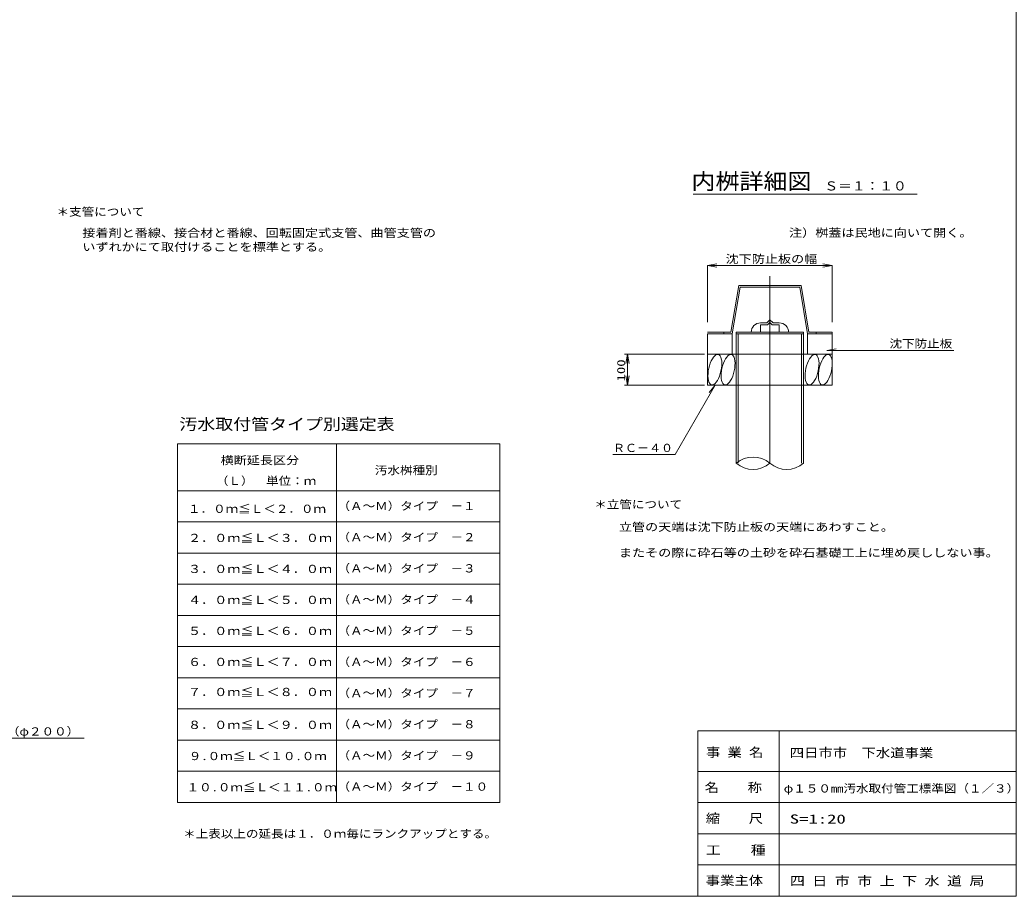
# Model space of a CAD drawing. Units: millimetres on the paper, with parts at other scales. Extents: x -390 to 406, y -282 to 282.
# Drawn here: x 86.1 to 405.5, y -282 to -1 of the extents above; entities that cross this region are included whole.
import ezdxf
from ezdxf.enums import TextEntityAlignment as Align

# ---------------------------------------------------------------- set-up
doc = ezdxf.new("R2010")
doc.units = ezdxf.units.MM
for name, color, linetype, lineweight in [('0-1__0-1_0', 7, 'Continuous', 18), ('0-2__0-2_レイヤ1', 7, 'Continuous', 18), ('0-3__0-3_レイヤ2', 7, 'Continuous', 18), ('0-4__0-4_レイヤ3', 7, 'Continuous', 18), ('1-E__0-1_レイヤ1', 7, 'Continuous', 18), ('1-F__0-1__1-0_陣へようこそ', 7, 'Continuous', 18)]:
    doc.layers.add(name, color=color, linetype=linetype, lineweight=lineweight)
doc.styles.add('ＭＳ ゴシック', font='')
doc.styles.get('ＭＳ ゴシック').set_extended_font_data('MS Gothic')

msp = doc.modelspace()

# ---------------------------------------------------------------- linework, layer by layer
at = {"layer": '0-1__0-1_0'}
for p, q in [((240.017, -136.995), (136.613, -136.995)), ((136.613, -136.995), (223.972, -136.995)), ((136.613, -136.995), (136.613, -251.995)), ((136.613, -231.995), (136.613, -136.995)), ((187.635, -136.995), (187.635, -251.995)), ((240.017, -136.995), (240.017, -251.995)), ((240.017, -151.995), (136.613, -151.995)), ((136.613, -151.995), (223.972, -151.995)), ((240.017, -161.995), (136.613, -161.995)), ((136.613, -161.995), (223.972, -161.995)), ((240.017, -171.995), (136.613, -171.995)), ((136.613, -171.995), (223.972, -171.995)), ((240.017, -181.995), (136.613, -181.995)), ((136.613, -181.995), (223.972, -181.995)), ((240.017, -191.995), (136.613, -191.995)), ((136.613, -191.995), (223.972, -191.995)), ((240.017, -201.995), (136.613, -201.995)), ((136.613, -201.995), (223.972, -201.995)), ((240.017, -211.995), (136.613, -211.995)), ((136.613, -211.995), (223.972, -211.995)), ((240.017, -221.995), (136.613, -221.995)), ((136.613, -221.995), (223.972, -221.995)), ((240.017, -231.995), (136.613, -231.995)), ((136.613, -231.995), (223.972, -231.995)), ((136.613, -241.995), (240.017, -241.995)), ((136.613, -251.995), (240.017, -251.995))]:
    msp.add_line(p, q, dxfattribs=at)
at = {"layer": '0-2__0-2_レイヤ1'}
for p, q in [((301.93, -56.938), (373.744, -56.938)), ((326.581, -83.198), (326.581, -143.198)), ((314.081, -101.198), (306.581, -101.198)), ((311.781, -101.708), (306.581, -101.708)), ((306.581, -118.198), (306.581, -101.708)), ((306.581, -101.708), (306.581, -118.198)), ((311.781, -101.198), (314.081, -101.198)), ((314.513, -101.708), (311.781, -101.708)), ((315.781, -101.708), (315.781, -101.198)), ((315.781, -101.708), (337.381, -101.708)), ((315.781, -101.708), (315.781, -143.198)), ((315.781, -143.198), (315.781, -101.708)), ((316.431, -101.708), (316.431, -143.198)), ((316.431, -143.198), (316.431, -101.708)), ((316.581, -101.708), (337.381, -101.708)), ((336.731, -101.708), (336.731, -143.198)), ((336.731, -143.198), (336.731, -101.708)), ((337.381, -101.708), (337.381, -101.198)), ((337.381, -101.708), (337.381, -143.198)), ((337.381, -143.198), (337.381, -101.708)), ((338.649, -101.708), (338.649, -108.198)), ((339.081, -101.198), (341.381, -101.198)), ((346.581, -118.198), (346.581, -101.198)), ((305.581, -108.198), (279.931, -108.198)), ((280.931, -108.198), (280.931, -118.198)), ((347.789, -106.502), (344.789, -107.002)), ((344.789, -107.002), (385.526, -107.002)), ((305.581, -118.198), (279.931, -118.198)), ((346.581, -118.198), (306.581, -118.198)), ((309.015, -118.198), (307.076, -120.541))]:
    msp.add_line(p, q, dxfattribs=at)
for points in [[(316.581, -86.198), (314.081, -101.198), (316.581, -86.198)], [(316.581, -86.198), (336.581, -86.198), (316.581, -86.198)], [(346.581, -101.198), (339.081, -101.198), (336.581, -86.198), (339.081, -101.198)], [(317.013, -86.708), (314.513, -101.708), (317.013, -86.708)], [(317.013, -86.708), (336.149, -86.708), (317.013, -86.708)], [(336.149, -86.708), (338.649, -101.708), (336.149, -86.708)], [(323.581, -98.198), (325.581, -98.198), (323.581, -98.198)], [(323.581, -98.798), (323.581, -101.198), (323.581, -98.798)], [(323.581, -98.798), (325.829, -98.798), (323.581, -98.798)], [(325.581, -98.198), (326.581, -97.198), (325.581, -98.198)], [(326.581, -98.046), (325.829, -98.798), (326.581, -98.046)], [(326.581, -97.198), (327.581, -98.198), (326.581, -97.198)], [(326.581, -98.046), (327.332, -98.798), (326.581, -98.046)], [(327.332, -98.798), (329.581, -98.798), (327.332, -98.798)], [(327.581, -98.198), (329.581, -98.198), (327.581, -98.198)], [(329.548, -98.798), (329.548, -101.198), (329.548, -98.798)], [(311.781, -101.708), (311.781, -101.198), (311.781, -101.708)], [(311.781, -101.708), (314.513, -101.708), (314.513, -108.198)], [(315.781, -101.198), (337.381, -101.198), (315.781, -101.198)], [(315.781, -101.708), (337.381, -101.708), (315.781, -101.708)], [(338.649, -101.708), (341.381, -101.708), (338.649, -101.708)], [(341.381, -101.198), (341.381, -101.708), (341.381, -101.198)], [(341.381, -101.708), (346.581, -101.708), (346.581, -118.198)], [(281.431, -111.198), (280.931, -108.198), (280.431, -111.198)], [(316.581, -108.198), (306.581, -108.198), (316.581, -108.198)], [(336.581, -108.198), (316.581, -108.198), (336.581, -108.198)], [(346.581, -108.198), (336.581, -108.198), (346.581, -108.198)], [(280.431, -115.198), (280.931, -118.198), (281.431, -115.198)], [(309.015, -118.198), (296.145, -140.364), (276.211, -140.364)]]:
    msp.add_lwpolyline(points, dxfattribs=at)
for points in [[(309.99, -108.287), (309.634, -108.287), (309.257, -108.436), (308.87, -108.729), (308.485, -109.157), (308.114, -109.707), (307.767, -110.362), (307.455, -111.103), (307.189, -111.907), (306.975, -112.749), (306.82, -113.604), (306.73, -114.445), (306.706, -115.249), (306.75, -115.989), (306.86, -116.643), (307.033, -117.192), (307.264, -117.619), (307.545, -117.911), (307.869, -118.059), (308.224, -118.059), (308.601, -117.91), (308.988, -117.617), (309.373, -117.189), (309.745, -116.639), (310.092, -115.983), (310.403, -115.243), (310.67, -114.439), (310.884, -113.597), (311.038, -112.742), (311.128, -111.9), (311.152, -111.097), (311.108, -110.357), (310.998, -109.702), (310.825, -109.153), (310.594, -108.726), (310.313, -108.435)], [(314.226, -108.287), (313.871, -108.287), (313.494, -108.436), (313.107, -108.729), (312.722, -109.157), (312.35, -109.707), (312.003, -110.362), (311.692, -111.103), (311.425, -111.907), (311.211, -112.749), (311.057, -113.604), (310.966, -114.445), (310.943, -115.249), (310.987, -115.989), (311.097, -116.643), (311.27, -117.192), (311.501, -117.619), (311.782, -117.911), (312.105, -118.059), (312.461, -118.059), (312.837, -117.91), (313.224, -117.617), (313.61, -117.189), (313.981, -116.639), (314.328, -115.983), (314.639, -115.243), (314.906, -114.439), (315.12, -113.597), (315.275, -112.742), (315.365, -111.9), (315.388, -111.097), (315.344, -110.357), (315.234, -109.702), (315.061, -109.153), (314.831, -108.726), (314.549, -108.435)], [(341.156, -108.287), (340.801, -108.287), (340.424, -108.436), (340.037, -108.729), (339.652, -109.157), (339.28, -109.707), (338.933, -110.362), (338.622, -111.103), (338.355, -111.907), (338.141, -112.749), (337.987, -113.604), (337.896, -114.445), (337.873, -115.249), (337.917, -115.989), (338.027, -116.643), (338.2, -117.192), (338.431, -117.619), (338.712, -117.911), (339.035, -118.059), (339.391, -118.059), (339.768, -117.91), (340.154, -117.617), (340.54, -117.189), (340.911, -116.639), (341.258, -115.983), (341.569, -115.243), (341.836, -114.439), (342.05, -113.597), (342.205, -112.742), (342.295, -111.9), (342.318, -111.097), (342.274, -110.357), (342.164, -109.702), (341.991, -109.153), (341.761, -108.726), (341.479, -108.435)], [(345.392, -108.287), (345.037, -108.287), (344.66, -108.436), (344.273, -108.729), (343.888, -109.157), (343.516, -109.707), (343.17, -110.362), (342.858, -111.103), (342.591, -111.907), (342.377, -112.749), (342.223, -113.604), (342.133, -114.445), (342.109, -115.249), (342.153, -115.989), (342.263, -116.643), (342.436, -117.192), (342.667, -117.619), (342.948, -117.911), (343.271, -118.059), (343.627, -118.059), (344.004, -117.91), (344.391, -117.617), (344.776, -117.189), (345.148, -116.639), (345.494, -115.983), (345.806, -115.243), (346.073, -114.439), (346.286, -113.597), (346.441, -112.742), (346.531, -111.9), (346.555, -111.097), (346.511, -110.357), (346.401, -109.702), (346.228, -109.153), (345.997, -108.726), (345.716, -108.435)]]:
    msp.add_lwpolyline(points, close=True, dxfattribs=at)
for centre, radius, start, end in [((323.581, -101.198), 3, 90, 179.99998), ((323.581, -101.198), 3, 90, 179.99998), ((329.581, -101.198), 3, 0, 90), ((329.581, -101.198), 3, 0, 90), ((321.181, -149.488), 8.29, 49.3537, 130.64629), ((321.181, -149.488), 8.29, 49.3537, 130.64629), ((321.181, -136.908), 8.29, 229.3537, 310.64629), ((321.181, -136.908), 8.29, 229.3537, 310.64629), ((331.981, -136.908), 8.29, 229.3537, 310.64629), ((331.981, -136.908), 8.29, 229.3537, 310.64629)]:
    msp.add_arc(centre, radius, start, end, dxfattribs=at)
at = {"layer": '0-3__0-3_レイヤ2'}
msp.add_lwpolyline([(-390.5, 282), (-390.5, -282), (405.5, -282), (405.5, 282)], close=True, dxfattribs=at)
at = {"layer": '0-4__0-4_レイヤ3'}
for p, q in [((306.581, -79.79), (346.581, -79.79)), ((306.581, -79.79), (306.581, -97.922)), ((346.581, -79.79), (346.581, -97.922)), ((326.581, -143.198), (326.581, -83.198)), ((65.094, -231.317), (106.682, -231.317))]:
    msp.add_line(p, q, dxfattribs=at)
for points in [[(309.581, -79.29), (306.581, -79.79), (309.581, -80.29)], [(343.581, -80.29), (346.581, -79.79), (343.581, -79.29)]]:
    msp.add_lwpolyline(points, dxfattribs=at)
at = {"layer": '1-F__0-1__1-0_陣へようこそ'}
for p, q in [((303.5, -282), (303.5, -229)), ((303.5, -229), (405.5, -229)), ((329.5, -229), (329.5, -252)), ((405.5, -282), (405.5, -229)), ((303.5, -242), (405.5, -242)), ((303.5, -252), (405.5, -252)), ((329.5, -252), (329.5, -282)), ((303.5, -262), (405.5, -262)), ((303.5, -272), (405.5, -272)), ((303.5, -282), (405.5, -282))]:
    msp.add_line(p, q, dxfattribs=at)

# ---------------------------------------------------------------- texts
at = {"layer": '0-1__0-1_0', "style": 'ＭＳ ゴシック'}
for s, width, p in [('横断延長区分', 1.2, (150.44, -144.312)), ('汚水桝種別', 1.15, (199.925, -147.519)), ('（Ｌ）\u3000単位：ｍ', 1.15, (148.937, -150.931)), ('１．０ｍ≦Ｌ＜２．０ｍ', 1.15, (140.003, -159.889)), ('（Ａ～Ｍ）タイプ\u3000－１', 1.15, (187.932, -158.986)), ('２．０ｍ≦Ｌ＜３．０ｍ', 1.2, (140.003, -169.228)), ('（Ａ～Ｍ）タイプ\u3000－２', 1.15, (187.932, -168.986)), ('３．０ｍ≦Ｌ＜４．０ｍ', 1.2, (140.003, -179.169)), ('（Ａ～Ｍ）タイプ\u3000－３', 1.15, (187.932, -178.986)), ('（Ａ～Ｍ）タイプ\u3000－４', 1.15, (187.932, -188.986)), ('４．０ｍ≦Ｌ＜５．０ｍ', 1.2, (140.003, -189.111)), ('５．０ｍ≦Ｌ＜６．０ｍ', 1.2, (140.003, -199.052)), ('（Ａ～Ｍ）タイプ\u3000－５', 1.15, (187.932, -198.986)), ('６．０ｍ≦Ｌ＜７．０ｍ', 1.2, (140.003, -208.993)), ('（Ａ～Ｍ）タイプ\u3000－６', 1.15, (187.932, -208.986)), ('７．０ｍ≦Ｌ＜８．０ｍ', 1.2, (140.003, -218.633)), ('（Ａ～Ｍ）タイプ\u3000－７', 1.15, (187.932, -218.986)), ('８．０ｍ≦Ｌ＜９．０ｍ', 1.2, (140.003, -229.177)), ('（Ａ～Ｍ）タイプ\u3000－８', 1.15, (187.932, -228.986)), ('９.０ｍ≦Ｌ＜１０.０ｍ', 1.15, (140.262, -239.177)), ('（Ａ～Ｍ）タイプ\u3000－９', 1.15, (187.932, -238.986)), ('１０.０ｍ≦Ｌ＜１１.０ｍ', 1.15, (139.531, -249.191)), ('（Ａ～Ｍ）タイプ\u3000－１０', 1.15, (187.932, -248.986))]:
    msp.add_text(s, height=2.566, dxfattribs=dict(at, width=width)).set_placement(p, align=Align.BOTTOM_LEFT)
at = {"layer": '0-2__0-2_レイヤ1', "style": 'ＭＳ ゴシック'}
for s, height, width, p in [('Ｓ＝１：１０', 2.933, 1.1, (344.034, -56.6)), ('＊支管について', 2.566, 1.15, (97.859, -64.635)), ('注）桝蓋は民地に向いて開く。', 2.566, 1.2, (332.706, -71.349)), ('沈下防止板', 2.566, 1.15, (364.901, -106.9)), ('汚水取付管タイプ別選定表', 3.666, 1.15, (137.241, -133.608)), ('ＲＣ－４０', 2.566, 1.1, (276.259, -140.364)), ('＊立管について', 2.566, 1.15, (270.257, -158.468)), ('立管の天端は沈下防止板の天端にあわすこと。', 2.566, 1.2, (278.144, -165.714)), ('またその際に砕石等の土砂を砕石基礎工上に埋め戻ししない事。', 2.566, 1.2, (278.144, -173.966)), ('＊上表以上の延長は１．０ｍ毎にランクアップとする。', 2.566, 1.15, (138.452, -264.087))]:
    msp.add_text(s, height=height, dxfattribs=dict(at, width=width)).set_placement(p, align=Align.BOTTOM_LEFT)
at = {"layer": '0-2__0-2_レイヤ1', "style": 'ＭＳ ゴシック', "width": 1.35}
msp.add_text('100', height=2.566, rotation=90, dxfattribs=at).set_placement((280.898, -116.957), align=Align.BOTTOM_LEFT)
at = {"layer": '0-4__0-4_レイヤ3', "style": 'ＭＳ ゴシック'}
for s, height, width, p in [('内桝詳細図', 5.132, 1.1, (301.398, -56.907)), ('沈下防止板の幅', 2.566, 1.2, (312.362, -79.756)), ('汚水本管（φ２００）', 2.566, 1.15, (65.844, -231.283))]:
    msp.add_text(s, height=height, dxfattribs=dict(at, width=width)).set_placement(p, align=Align.BOTTOM_LEFT)
at = {"layer": '0-4__0-4_レイヤ3', "color": 1, "style": 'ＭＳ ゴシック', "width": 1.2}
for s, p in [('接着剤と番線、接合材と番線、回転固定式支管、曲管支管の', (106.117, -71.408)), ('いずれかにて取付けることを標準とする。', (106.117, -75.924))]:
    msp.add_text(s, height=2.566, dxfattribs=at).set_placement(p, align=Align.BOTTOM_LEFT)
at = {"layer": '1-E__0-1_レイヤ1', "style": 'ＭＳ ゴシック', "width": 1.15}
msp.add_text('φ１５０mm汚水取付管工標準図（１／３）', height=2.566, dxfattribs=at).set_placement((331.007, -249.565), align=Align.BOTTOM_LEFT)
at = {"layer": '1-F__0-1__1-0_陣へようこそ', "style": 'ＭＳ ゴシック'}
for s, width, p in [('事 業 名', 1.15, (306.079, -238.252)), ('事 業 名', 1.15, (306.079, -238.252)), ('四日市市\u3000下水道事業', 1.15, (332.94, -238.391)), ('四日市市\u3000下水道事業', 1.15, (332.94, -238.391)), ('名    称', 1.15, (305.648, -249.516)), ('縮    尺', 1.15, (306.022, -259.443)), ('S=1:20', 1.5, (332.94, -259.648)), ('工    種', 1.2, (306.022, -269.572)), ('事業主体', 1.15, (306, -279.354)), ('四 日 市 市 上 下 水 道 局', 1.2, (332.979, -279.48))]:
    msp.add_text(s, height=2.933, dxfattribs=dict(at, width=width)).set_placement(p, align=Align.BOTTOM_LEFT)

doc.saveas('drawing.dxf')
